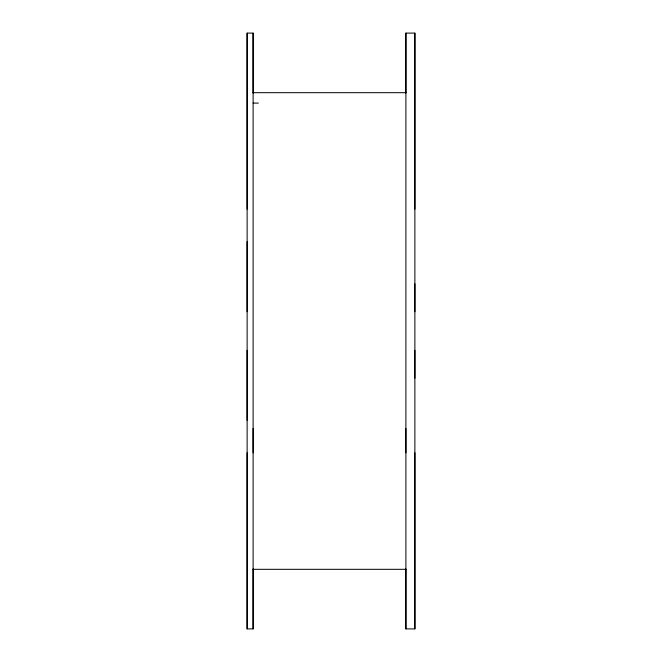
<?xml version="1.0" encoding="UTF-8"?>
<svg xmlns="http://www.w3.org/2000/svg" width="662" height="662" viewBox="0 0 662 662"><rect width="100%" height="100%" fill="white"/><g stroke="black" fill="none" stroke-linecap="round" stroke-linejoin="round"><path stroke-width="0.99" d="M253.116 568.939L253.116 628.9L247.125 628.9L247.125 33.1L253.116 33.1L253.116 93.061M253.116 452.833L253.116 33.1M405.889 452.833L405.889 33.1L414.875 33.1L414.875 628.9L405.889 628.9L405.889 568.939M253.116 92.68L405.889 92.68M253.116 103.098L258.362 103.098M253.116 569.32L405.889 569.32M414.875 33.1L414.875 209.167M414.875 283.841L414.875 311.711M414.875 350.289L414.875 378.159M414.875 452.833L414.875 628.9M405.889 33.1L405.889 93.061M405.889 428.471L405.889 628.9M253.116 428.471L253.116 628.9M247.125 33.1L247.125 209.167M247.125 241.63L247.125 311.711M247.125 350.289L247.125 420.37M247.125 452.833L247.125 628.9"/></g></svg>
